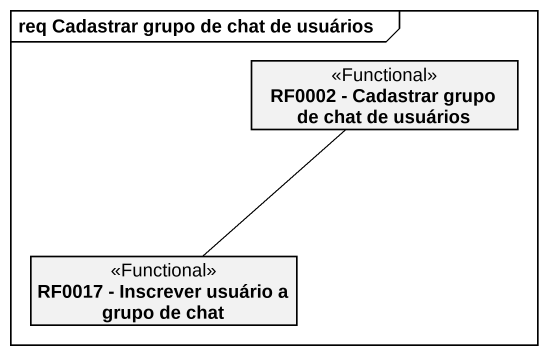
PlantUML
@startuml
mainframe req Cadastrar grupo de chat de usuários
hide circle
hide empty members
class "RF0002 - Cadastrar grupo de chat de usuários" as RF0002_Cadastrar_grupo_de <<Functional>>
class "RF0017 - Inscrever usuário a grupo de chat" as RF0017_Inscrever_usuário_a <<Functional>>
RF0017_Inscrever_usuário_a -up- RF0002_Cadastrar_grupo_de
@enduml
